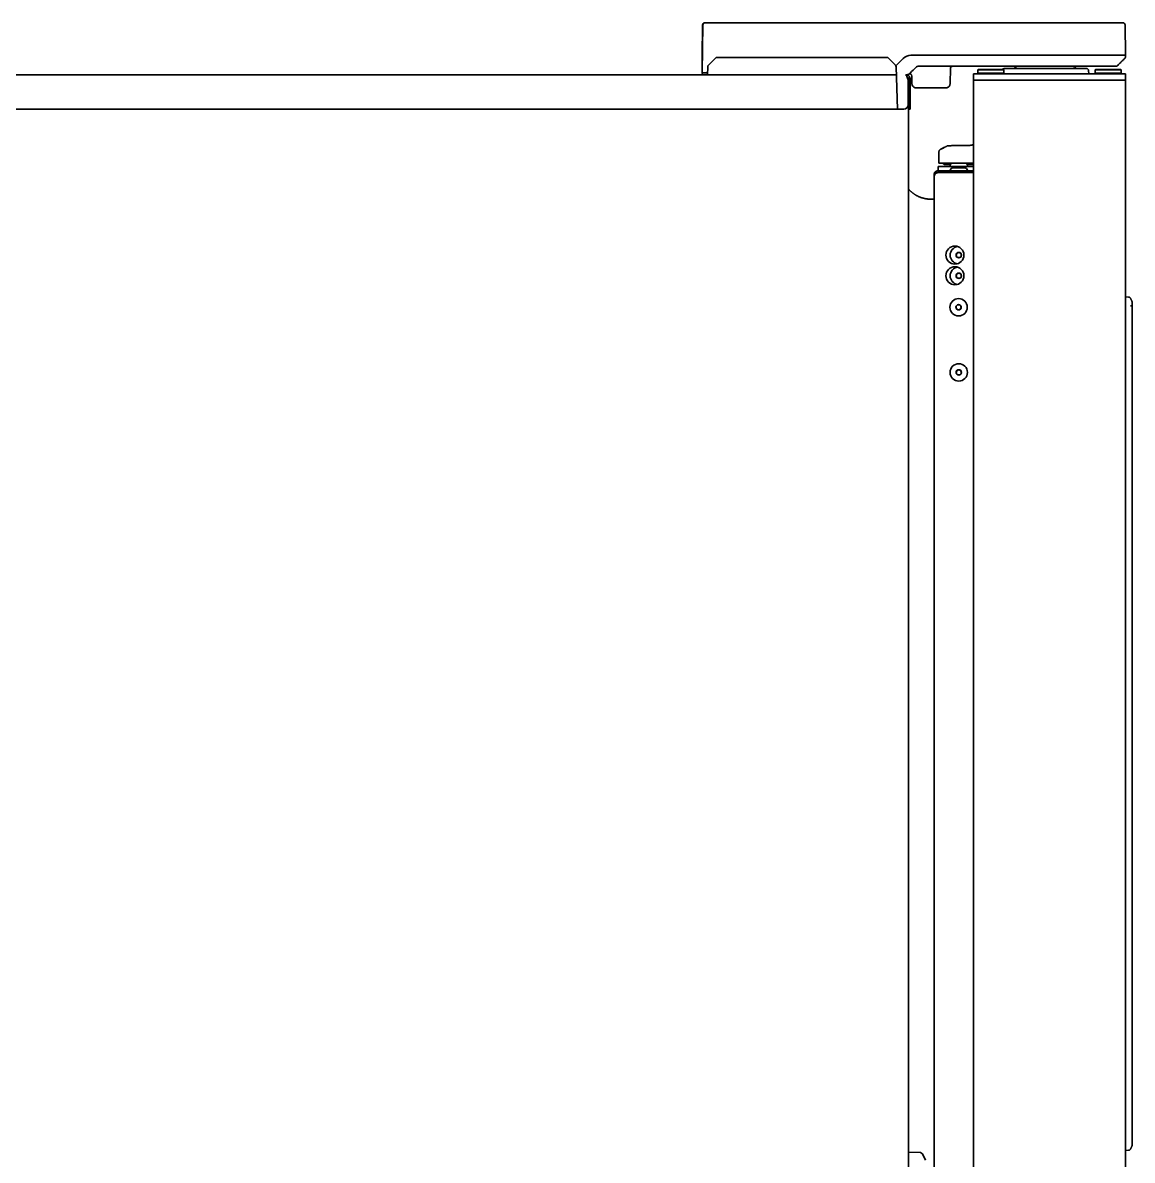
# Model space of a CAD drawing. Header units: inches. Extents: x 786 to 5593, y 691 to 5453.
# Drawn here: x 5016 to 5526, y 3429 to 3953 of the extents above; entities that cross this region are included whole.
import ezdxf

# ---------------------------------------------------------------- set-up
doc = ezdxf.new("R2010")
doc.units = ezdxf.units.IN
doc.layers.add('1', color=7, linetype='Continuous', true_color=0xffffff)

msp = doc.modelspace()

# ---------------------------------------------------------------- linework, layer by layer
at = {"layer": '1', "color": 7, "linetype": 'Continuous', "lineweight": 35}
for p, q in [((5328.52, 3951.67), (5328.26, 3936.77)), ((5328.64, 3951.67), (5328.26, 3929.66)), ((5329.62, 3952.66), (5329.54, 3952.66)), ((5335.26, 3952.66), (5329.64, 3952.66)), ((5412.29, 3952.66), (5335.26, 3952.66)), ((5420.92, 3952.66), (5415.85, 3952.66)), ((5516.26, 3952.66), (5424.43, 3952.66)), ((5522.02, 3952.66), (5516.26, 3952.66)), ((5523.26, 3937.66), (5523.01, 3951.67)), ((5328.26, 3935.46), (5328.26, 3930.97)), ((5331.18, 3933.08), (5334.47, 3936.36)), ((5336.76, 3936.66), (5335.17, 3936.66)), ((5411.76, 3936.66), (5336.76, 3936.66)), ((5413.35, 3936.66), (5411.76, 3936.66)), ((5414.05, 3936.36), (5417.34, 3933.08)), ((5417.52, 3932.82), (5420.9, 3936.19)), ((5424.43, 3937.66), (5516.26, 3937.66)), ((5516.26, 3937.66), (5523.26, 3937.66)), ((5523.25, 3936.94), (5523.26, 3937.66)), ((5417.76, 3928.66), (4586.31, 3928.66)), ((5328.26, 3929.66), (5328.26, 3929.39)), ((5328.26, 3929.66), (5330.79, 3929.66)), ((5330.89, 3932.41), (5330.76, 3928.66)), ((5418.31, 3912.86), (5417.63, 3932.41)), ((5422.01, 3928.66), (5422.03, 3928.65)), ((5422.26, 3928.66), (5422.01, 3928.66)), ((5428.09, 3932.66), (5428.97, 3932.66)), ((5428.97, 3932.66), (5516.26, 3932.66)), ((5442.62, 3931.67), (5442.5, 3924.62)), ((5455.26, 3929.16), (5453.26, 3929.16)), ((5453.26, 3929.16), (5453.26, 3926.16)), ((5455.26, 3930.91), (5455.51, 3931.16)), ((5455.26, 3930.91), (5467.26, 3930.91)), ((5455.26, 3929.41), (5455.26, 3930.91)), ((5455.51, 3929.16), (5455.26, 3929.41)), ((5455.26, 3929.41), (5461.26, 3929.41)), ((5455.26, 3929.16), (5521.26, 3929.16)), ((5467.01, 3931.16), (5455.51, 3931.16)), ((5461.26, 3929.41), (5467.26, 3929.41)), ((5467.01, 3931.16), (5467.26, 3930.91)), ((5467.26, 3929.41), (5467.01, 3929.16)), ((5467.26, 3930.91), (5467.26, 3929.41)), ((5467.31, 3931.63), (5486.26, 3931.63)), ((5486.26, 3931.63), (5505.21, 3931.63)), ((5506.21, 3930.66), (5506.26, 3929.16)), ((5509.26, 3930.91), (5509.51, 3931.16)), ((5509.26, 3930.91), (5521.26, 3930.91)), ((5509.26, 3929.41), (5509.26, 3930.91)), ((5509.26, 3929.41), (5515.26, 3929.41)), ((5509.51, 3929.16), (5509.26, 3929.41)), ((5521.01, 3931.16), (5509.51, 3931.16)), ((5515.26, 3929.41), (5521.26, 3929.41)), ((5521.01, 3931.16), (5521.26, 3930.91)), ((5521.26, 3929.41), (5521.01, 3929.16)), ((5521.26, 3930.91), (5521.26, 3929.41)), ((5523.26, 3929.16), (5521.26, 3929.16)), ((5523.26, 3926.16), (5523.26, 3929.16)), ((5422.92, 3926.86), (5422.97, 3926.74)), ((5423.16, 3925.9), (5423.16, 3914.86)), ((5423.26, 3926.74), (5423.26, 3926.86)), ((5423.26, 3926.74), (5423.26, 3925.9)), ((5423.26, 3925.9), (5423.26, 3914.86)), ((5424.06, 3926.74), (5424.06, 3926.86)), ((5424.06, 3925.9), (5424.06, 3926.74)), ((5424.06, 3925.9), (5424.06, 3914.86)), ((5424.84, 3928.11), (5424.9, 3924.62)), ((5442.5, 3924.62), (5442.45, 3924.62)), ((5453.26, 3926.16), (5455.26, 3926.16)), ((5453.26, 3926.16), (5455.26, 3926.16)), ((5453.26, 2811.65), (5453.26, 3926.16)), ((5455.26, 3926.16), (5521.26, 3926.16)), ((5455.26, 3926.16), (5521.26, 3926.16)), ((5521.26, 3926.16), (5523.26, 3926.16)), ((5521.26, 3926.16), (5523.26, 3926.16)), ((5523.26, 2811.65), (5523.26, 3926.16)), ((5426.9, 3922.66), (5439.4, 3922.66)), ((5439.4, 3922.66), (5440.49, 3922.66)), ((4588.88, 3912.86), (5421.16, 3912.86)), ((5423.26, 3914.86), (5423.26, 3912.88)), ((5423.26, 2767.25), (5423.26, 3912.86)), ((5423.26, 3912.86), (5424.06, 3912.86)), ((5424.06, 3912.86), (5424.06, 3914.86)), ((5437.34, 3893.35), (5437.34, 3887.96)), ((5451.54, 3896.2), (5443.29, 3896.06)), ((5438.97, 3886.46), (5436.97, 3886.46)), ((5436.97, 3886.46), (5436.97, 3884.46)), ((5437.34, 3887.96), (5443.24, 3887.96)), ((5453.26, 3886.46), (5438.97, 3886.46)), ((5442.65, 3887.46), (5439.84, 3887.46)), ((5442.47, 3887.06), (5442.47, 3887.46)), ((5442.47, 3886.86), (5442.47, 3887.06)), ((5442.47, 3886.46), (5442.47, 3886.86)), ((5453.26, 3887.96), (5443.24, 3887.96)), ((5453.09, 3887.46), (5450.29, 3887.46)), ((5450.47, 3887.46), (5450.47, 3887.06)), ((5450.47, 3887.06), (5450.47, 3886.86)), ((5450.47, 3886.86), (5450.47, 3886.46)), ((5435.06, 3882.57), (5435.09, 3882)), ((5435.06, 3881.66), (5435.06, 3221.73)), ((5438.9, 3883.66), (5437.04, 3883.66)), ((5453.26, 3884.46), (5437.49, 3884.46)), ((5439.15, 3883.66), (5438.9, 3883.66)), ((5453.26, 3883.66), (5439.15, 3883.66)), ((5449.17, 3885.86), (5443.77, 3885.86)), ((5524.67, 3826.33), (5523.26, 3826.41)), ((5526.26, 3606.24), (5526.26, 3822.3)), ((5526.26, 3444.79), (5526.26, 3606.24)), ((5526.32, 3491.03), (5526.26, 3491.03)), ((5526.32, 3482.45), (5526.26, 3482.45)), ((5526.32, 3482.43), (5526.26, 3482.43)), ((5526.32, 3466.55), (5526.26, 3466.55)), ((5526.26, 3437.47), (5526.26, 3444.79)), ((5526.26, 3442.33), (5526.32, 3442.33)), ((5526.32, 3437.94), (5526.26, 3437.94)), ((5423.26, 3432.67), (5428.84, 3432.38)), ((5429.68, 3431.82), (5431.15, 3428.88)), ((5523.26, 3433.41), (5524.67, 3433.48))]:
    msp.add_line(p, q, dxfattribs=at)
for centre, radius in [((5444.69, 3845.65), 4.15), ((5446.47, 3845.65), 1.25), ((5446.47, 3845.65), 1.15), ((5444.69, 3836.15), 4.15), ((5446.47, 3836.15), 1.25), ((5446.47, 3836.15), 1.15), ((5446.38, 3821.64), 4), ((5446.38, 3821.64), 1.25), ((5446.38, 3821.64), 1.15), ((5446.47, 3791.65), 4), ((5446.47, 3791.65), 1.25), ((5446.47, 3791.65), 1.15)]:
    msp.add_circle(centre, radius, dxfattribs=at)
for centre, radius, start, end in [((5329.52, 3951.66), 1, 90, 179), ((5329.64, 3951.66), 1, 90, 179), ((5522.02, 3951.66), 1, 1, 90), ((5335.17, 3935.66), 1, 90, 135), ((5413.35, 3935.66), 1, 45, 90), ((5329.01, 3929.41), 0.75, 181, 270), ((5331.89, 3932.37), 1, 135, 178), ((5416.63, 3932.37), 1, 2, 45), ((5423.84, 3928.1), 1, 1, 117.0987), ((5428.09, 3930.66), 2, 90, 135), ((5443.62, 3931.66), 1, 90, 179), ((5467.31, 3930.63), 1, 90, 148.0305), ((5471.29, 3930.66), 2, 29.0308, 90), ((5501.23, 3930.66), 2, 90, 150.9692), ((5505.21, 3930.63), 1, 2, 90), ((5421.16, 3925.9), 2, 0, 25), ((5421.16, 3914.86), 2, 270, 0), ((5451.44, 3902.2), 6, 271, 287.6821), ((5438.98, 3887.46), 0.5, 30, 90), ((5439.84, 3887.96), 0.5, 210, 270), ((5442.87, 3887.06), 0.4, 149.6988, 180), ((5442.87, 3886.86), 0.4, 180, 270), ((5446.67, 3884.84), 4.8, 139.458, 149.6988), ((5446.27, 3884.84), 4.8, 30.3012, 40.542), ((5450.07, 3886.86), 0.4, 270, 0), ((5450.07, 3887.06), 0.4, 0, 30.3012), ((5453.09, 3887.96), 0.5, 270, 289.2694), ((5442.67, 3884.66), 0.2, 174.7841, 270), ((5443.77, 3884.56), 1.3, 90, 174.7841), ((5449.17, 3884.56), 1.3, 5.2159, 90), ((5450.27, 3884.66), 0.2, 270, 5.2159), ((5446.47, 3845.65), 4, 97.74, 262.2544), ((5446.47, 3836.15), 4, 97.74, 262.2544), ((5428.79, 3431.38), 1, 26.5651, 87)]:
    msp.add_arc(centre, radius, start, end, dxfattribs=at)
at = {"layer": '1', "color": 7, "linetype": 'Continuous', "lineweight": 35, "extrusion": (0, 0, -1)}
for centre, major_axis, ratio, start_param, end_param in [((5329.62, 3951.66), (0, 1), 0.998849, 4.729842, 6.283185), ((5437.04, 3881.66), (0, 2), 0.990268, 4.712389, 6.283185), ((5524.62, 3825.33), (0.052, 0.999), 0.99998, 0, 1.065736)]:
    msp.add_ellipse(centre, major_axis=major_axis, ratio=ratio, start_param=start_param, end_param=end_param, dxfattribs=at)
at = {"layer": '1', "color": 7, "linetype": 'Continuous', "lineweight": 35}
for points, knots in [([(5415.85, 3952.66), (5415.55, 3952.66), (5415.26, 3952.66), (5414.66, 3952.66), (5414.37, 3952.66), (5413.48, 3952.66), (5412.88, 3952.66), (5412.29, 3952.66)], [0, 0, 0, 0, 0.25, 0.25, 0.5, 0.5, 1, 1, 1, 1]), ([(5424.43, 3952.66), (5423.85, 3952.66), (5423.26, 3952.66), (5422.38, 3952.66), (5422.09, 3952.66), (5421.5, 3952.66), (5421.21, 3952.66), (5420.92, 3952.66)], [0, 0, 0, 0, 0.5, 0.5, 0.75, 0.75, 1, 1, 1, 1]), ([(5328.26, 3936.77), (5328.26, 3936.77), (5328.26, 3936.65), (5328.26, 3936.18), (5328.26, 3935.84), (5328.26, 3935.46)], [0, 0, 0, 0, 0.5, 0.5, 1, 1, 1, 1]), ([(5523.25, 3936.94), (5523.25, 3936.89), (5523.24, 3936.85), (5523.22, 3936.75), (5523.21, 3936.71), (5523.17, 3936.62), (5523.15, 3936.58), (5523.09, 3936.5), (5523.06, 3936.46), (5523.03, 3936.42)], [0, 0, 0, 0, 0.25, 0.25, 0.5, 0.5, 0.75, 0.75, 1, 1, 1, 1]), ([(5422.02, 3928.66), (5422.12, 3928.66), (5422.21, 3928.66), (5422.41, 3928.68), (5422.6, 3928.71), (5422.79, 3928.76), (5422.91, 3928.79), (5422.93, 3928.8), (5422.98, 3928.82), (5423, 3928.82), (5423.07, 3928.85), (5423.12, 3928.87), (5423.26, 3928.92), (5423.43, 3929.01), (5423.6, 3929.11), (5423.72, 3929.19), (5423.78, 3929.23), (5423.84, 3929.27), (5423.88, 3929.3), (5423.9, 3929.32), (5424, 3929.4), (5424.07, 3929.47), (5424.14, 3929.54)], [0, 0, 0, 0, 0.125, 0.125, 0.25, 0.375, 0.375, 0.40625, 0.40625, 0.4375, 0.4375, 0.5, 0.5, 0.625, 0.75, 0.75, 0.8125, 0.84375, 0.84375, 0.875, 0.875, 1, 1, 1, 1]), ([(5422.03, 3928.65), (5422.07, 3928.64), (5422.11, 3928.62), (5422.18, 3928.56), (5422.22, 3928.52), (5422.29, 3928.42), (5422.33, 3928.37), (5422.4, 3928.23), (5422.44, 3928.16), (5422.51, 3927.99), (5422.55, 3927.9), (5422.62, 3927.71), (5422.66, 3927.61), (5422.73, 3927.41), (5422.77, 3927.3), (5422.84, 3927.08), (5422.88, 3926.97), (5422.92, 3926.86)], [0, 0, 0, 0, 0.125, 0.125, 0.25, 0.25, 0.375, 0.375, 0.5, 0.5, 0.625, 0.625, 0.75, 0.75, 0.875, 0.875, 1, 1, 1, 1]), ([(5422.41, 3928.65), (5422.41, 3928.65), (5422.4, 3928.65), (5422.39, 3928.65), (5422.38, 3928.65), (5422.37, 3928.65), (5422.36, 3928.65), (5422.35, 3928.65), (5422.34, 3928.65), (5422.33, 3928.66), (5422.31, 3928.66), (5422.3, 3928.66), (5422.29, 3928.66), (5422.28, 3928.66), (5422.27, 3928.66), (5422.26, 3928.66), (5422.26, 3928.66)], [0, 0, 0, 0, 0.070356, 0.140723, 0.211142, 0.28165, 0.352287, 0.42309, 0.494098, 0.565348, 0.636878, 0.708725, 0.780925, 0.853514, 0.926527, 1, 1, 1, 1]), ([(5424.06, 3926.86), (5424.06, 3926.97), (5424.05, 3927.08), (5424.01, 3927.3), (5423.98, 3927.41), (5423.9, 3927.61), (5423.85, 3927.71), (5423.73, 3927.9), (5423.66, 3927.99), (5423.51, 3928.16), (5423.43, 3928.23), (5423.25, 3928.37), (5423.15, 3928.42), (5422.95, 3928.52), (5422.85, 3928.56), (5422.63, 3928.62), (5422.52, 3928.64), (5422.41, 3928.65)], [0, 0, 0, 0, 0.125, 0.125, 0.25, 0.25, 0.375, 0.375, 0.5, 0.5, 0.625, 0.625, 0.75, 0.75, 0.875, 0.875, 1, 1, 1, 1]), ([(5516.26, 3932.66), (5516.3, 3932.66), (5516.34, 3932.66), (5516.43, 3932.66), (5516.47, 3932.66), (5516.59, 3932.66), (5516.68, 3932.66), (5516.8, 3932.66), (5516.84, 3932.66), (5516.92, 3932.66), (5516.96, 3932.66), (5517.08, 3932.66), (5517.16, 3932.66), (5517.31, 3932.66), (5517.39, 3932.66), (5517.5, 3932.66), (5517.54, 3932.66), (5517.61, 3932.66), (5517.64, 3932.66), (5517.75, 3932.66), (5517.82, 3932.66), (5517.95, 3932.66), (5518.01, 3932.66), (5518.13, 3932.66), (5518.18, 3932.66), (5518.27, 3932.66), (5518.29, 3932.66), (5518.34, 3932.66), (5518.37, 3932.66), (5518.44, 3932.66), (5518.48, 3932.66), (5518.54, 3932.66), (5518.56, 3932.66), (5518.6, 3932.66), (5518.62, 3932.66), (5518.65, 3932.66), (5518.66, 3932.66), (5518.69, 3932.66), (5518.71, 3932.66), (5518.73, 3932.66), (5518.75, 3932.66), (5518.77, 3932.66), (5518.78, 3932.66), (5518.79, 3932.66), (5518.8, 3932.66), (5518.82, 3932.66), (5518.82, 3932.66), (5518.83, 3932.66), (5518.84, 3932.66), (5518.84, 3932.66), (5518.84, 3932.66), (5518.84, 3932.66), (5518.84, 3932.66), (5518.84, 3932.66), (5518.84, 3932.66), (5518.84, 3932.66)], [0, 0, 0, 0, 0.03125, 0.03125, 0.0625, 0.0625, 0.125, 0.125, 0.15625, 0.15625, 0.1875, 0.1875, 0.25, 0.25, 0.3125, 0.3125, 0.34375, 0.34375, 0.375, 0.375, 0.4375, 0.4375, 0.5, 0.5, 0.5625, 0.5625, 0.59375, 0.59375, 0.625, 0.625, 0.6875, 0.6875, 0.71875, 0.71875, 0.75, 0.75, 0.78125, 0.78125, 0.8125, 0.8125, 0.84375, 0.84375, 0.875, 0.875, 0.90625, 0.90625, 0.9375, 0.9375, 0.96875, 0.96875, 0.984375, 0.984375, 0.992187, 0.992187, 1, 1, 1, 1]), ([(5518.84, 3932.66), (5518.91, 3932.66), (5518.98, 3932.66), (5519.1, 3932.69), (5519.17, 3932.71), (5519.29, 3932.76), (5519.35, 3932.79), (5519.45, 3932.86), (5519.51, 3932.9), (5519.55, 3932.95)], [0, 0, 0, 0, 0.25, 0.25, 0.5, 0.5, 0.75, 0.75, 1, 1, 1, 1]), ([(5518.85, 3932.66), (5518.91, 3932.66), (5518.98, 3932.66), (5519.1, 3932.69), (5519.17, 3932.71), (5519.29, 3932.76), (5519.35, 3932.79), (5519.46, 3932.86), (5519.51, 3932.9), (5519.55, 3932.95)], [0, 0, 0, 0, 0.25, 0.25, 0.5, 0.5, 0.75, 0.75, 1, 1, 1, 1]), ([(5423.26, 3926.86), (5423.26, 3926.98), (5423.24, 3927.1), (5423.15, 3927.34), (5423.08, 3927.44), (5422.91, 3927.62), (5422.81, 3927.7), (5422.66, 3927.77), (5422.63, 3927.79), (5422.59, 3927.8)], [0, 0, 0, 0, 0.302566, 0.302566, 0.605132, 0.605132, 0.907698, 0.907698, 1, 1, 1, 1]), ([(5426.9, 3922.66), (5426.77, 3922.66), (5426.64, 3922.67), (5426.39, 3922.72), (5426.26, 3922.76), (5425.9, 3922.9), (5425.68, 3923.05), (5425.31, 3923.41), (5425.16, 3923.63), (5425.01, 3923.99), (5424.97, 3924.11), (5424.92, 3924.36), (5424.9, 3924.49), (5424.9, 3924.62)], [0, 0, 0, 0, 0.125, 0.125, 0.25, 0.25, 0.5, 0.5, 0.75, 0.75, 0.875, 0.875, 1, 1, 1, 1]), ([(5442.45, 3924.62), (5442.45, 3924.61), (5442.45, 3924.6), (5442.44, 3924.58), (5442.44, 3924.56), (5442.44, 3924.53), (5442.44, 3924.51), (5442.44, 3924.49), (5442.44, 3924.47), (5442.44, 3924.45), (5442.43, 3924.42), (5442.43, 3924.4), (5442.43, 3924.38), (5442.42, 3924.36), (5442.42, 3924.33), (5442.42, 3924.31), (5442.41, 3924.29), (5442.41, 3924.27), (5442.4, 3924.25), (5442.4, 3924.22), (5442.39, 3924.2), (5442.39, 3924.18), (5442.38, 3924.16), (5442.38, 3924.13), (5442.37, 3924.11), (5442.37, 3924.09), (5442.36, 3924.07), (5442.35, 3924.05), (5442.35, 3924.02), (5442.34, 3924), (5442.33, 3923.98), (5442.32, 3923.96), (5442.31, 3923.94), (5442.31, 3923.91), (5442.3, 3923.89), (5442.29, 3923.87), (5442.28, 3923.85), (5442.27, 3923.83), (5442.26, 3923.81), (5442.25, 3923.78), (5442.24, 3923.76), (5442.23, 3923.74), (5442.22, 3923.72), (5442.21, 3923.7), (5442.2, 3923.68), (5442.18, 3923.66), (5442.17, 3923.64), (5442.16, 3923.62), (5442.15, 3923.59), (5442.14, 3923.57), (5442.12, 3923.55), (5442.11, 3923.53), (5442.1, 3923.51), (5442.08, 3923.49), (5442.07, 3923.47), (5442.05, 3923.45), (5442.04, 3923.43), (5442.02, 3923.41), (5442.01, 3923.4), (5441.99, 3923.38), (5441.98, 3923.36), (5441.96, 3923.34), (5441.95, 3923.32), (5441.93, 3923.3), (5441.91, 3923.28), (5441.9, 3923.26), (5441.88, 3923.25), (5441.86, 3923.23), (5441.85, 3923.22), (5441.84, 3923.21), (5441.82, 3923.19), (5441.81, 3923.18), (5441.8, 3923.17), (5441.78, 3923.15), (5441.77, 3923.14), (5441.75, 3923.13), (5441.74, 3923.11), (5441.72, 3923.1), (5441.7, 3923.09), (5441.69, 3923.07), (5441.67, 3923.06), (5441.65, 3923.05), (5441.63, 3923.03), (5441.61, 3923.02), (5441.59, 3923), (5441.57, 3922.99), (5441.55, 3922.98), (5441.53, 3922.96), (5441.51, 3922.95), (5441.49, 3922.93), (5441.46, 3922.92), (5441.44, 3922.91), (5441.42, 3922.89), (5441.39, 3922.88), (5441.37, 3922.87), (5441.34, 3922.85), (5441.31, 3922.84), (5441.29, 3922.83), (5441.26, 3922.82), (5441.23, 3922.8), (5441.2, 3922.79), (5441.17, 3922.78), (5441.14, 3922.77), (5441.11, 3922.76), (5441.08, 3922.75), (5441.05, 3922.74), (5441.01, 3922.73), (5440.98, 3922.72), (5440.95, 3922.71), (5440.91, 3922.7), (5440.88, 3922.69), (5440.84, 3922.69), (5440.8, 3922.68), (5440.77, 3922.68), (5440.73, 3922.67), (5440.69, 3922.67), (5440.65, 3922.66), (5440.61, 3922.66), (5440.57, 3922.66), (5440.53, 3922.66), (5440.51, 3922.66), (5440.49, 3922.66)], [0, 0, 0, 0, 0.007054, 0.014124, 0.021211, 0.028313, 0.035432, 0.042566, 0.049717, 0.056884, 0.064068, 0.071267, 0.078483, 0.085714, 0.092962, 0.100226, 0.107506, 0.114803, 0.122115, 0.129444, 0.136789, 0.144149, 0.151527, 0.15892, 0.166329, 0.173755, 0.181197, 0.188655, 0.196129, 0.203619, 0.211125, 0.218648, 0.226186, 0.233741, 0.241312, 0.248899, 0.256503, 0.264122, 0.271758, 0.27941, 0.287078, 0.294762, 0.302462, 0.310179, 0.317912, 0.32566, 0.333425, 0.341207, 0.349004, 0.356817, 0.364647, 0.372493, 0.380355, 0.388233, 0.396128, 0.404038, 0.411965, 0.419908, 0.427867, 0.435842, 0.443833, 0.451841, 0.459865, 0.467904, 0.47596, 0.484033, 0.492121, 0.500226, 0.505738, 0.511401, 0.517214, 0.523178, 0.529293, 0.535559, 0.541975, 0.548542, 0.55526, 0.562128, 0.569147, 0.576316, 0.583636, 0.591107, 0.598729, 0.606501, 0.614424, 0.622498, 0.630722, 0.639097, 0.647623, 0.656299, 0.665126, 0.674104, 0.683232, 0.692511, 0.701941, 0.711521, 0.721252, 0.731134, 0.741166, 0.751349, 0.761683, 0.772168, 0.782803, 0.793588, 0.804525, 0.815612, 0.82685, 0.838238, 0.849777, 0.861467, 0.873308, 0.885299, 0.897441, 0.909733, 0.922177, 0.93477, 0.947515, 0.96041, 0.973456, 0.986653, 1, 1, 1, 1]), ([(5437.88, 3894.24), (5437.8, 3894.19), (5437.73, 3894.14), (5437.6, 3894.02), (5437.54, 3893.95), (5437.44, 3893.79), (5437.41, 3893.71), (5437.36, 3893.53), (5437.34, 3893.44), (5437.34, 3893.35)], [0, 0, 0, 0, 0.25, 0.25, 0.5, 0.5, 0.75, 0.75, 1, 1, 1, 1]), ([(5438.02, 3894.32), (5438.03, 3894.33), (5438.05, 3894.34), (5438.08, 3894.36), (5438.09, 3894.37), (5438.12, 3894.38), (5438.13, 3894.39), (5438.2, 3894.43), (5438.26, 3894.47), (5438.41, 3894.56), (5438.48, 3894.6), (5438.66, 3894.7), (5438.75, 3894.75), (5438.87, 3894.82), (5438.9, 3894.84), (5438.95, 3894.86), (5439.03, 3894.9), (5439.11, 3894.95), (5439.28, 3895.03), (5439.39, 3895.09), (5439.64, 3895.2), (5439.76, 3895.26), (5439.96, 3895.34), (5440.03, 3895.37), (5440.13, 3895.41), (5440.16, 3895.42), (5440.18, 3895.43)], [0, 0, 0, 0, 0.048402, 0.048402, 0.081418, 0.081418, 0.114435, 0.114435, 0.2465, 0.2465, 0.378566, 0.378566, 0.510631, 0.510631, 0.543648, 0.543648, 0.576664, 0.642697, 0.642697, 0.774762, 0.774762, 0.906828, 0.906828, 0.972861, 0.972861, 1, 1, 1, 1]), ([(5441.81, 3896.03), (5441.66, 3896.03), (5441.51, 3896.01), (5441.21, 3895.94), (5441.06, 3895.88), (5440.93, 3895.81)], [0, 0, 0, 0, 0.5, 0.5, 1, 1, 1, 1]), ([(5443.29, 3896.06), (5443.27, 3896.06), (5443.25, 3896.06), (5443.2, 3896.06), (5443.17, 3896.06), (5443.1, 3896.06), (5443.05, 3896.06), (5442.96, 3896.05), (5442.91, 3896.05), (5442.82, 3896.05), (5442.77, 3896.05), (5442.68, 3896.05), (5442.64, 3896.05), (5442.55, 3896.05), (5442.51, 3896.05), (5442.43, 3896.05), (5442.39, 3896.04), (5442.33, 3896.04), (5442.31, 3896.04), (5442.28, 3896.04), (5442.26, 3896.04), (5442.21, 3896.04), (5442.18, 3896.04), (5442.12, 3896.04), (5442.09, 3896.04), (5442.05, 3896.04), (5442.04, 3896.04), (5442.01, 3896.04), (5442, 3896.04), (5441.96, 3896.04), (5441.94, 3896.04), (5441.89, 3896.04), (5441.86, 3896.04), (5441.84, 3896.03), (5441.83, 3896.03), (5441.83, 3896.03), (5441.83, 3896.03), (5441.82, 3896.03), (5441.82, 3896.03), (5441.82, 3896.03), (5441.82, 3896.03), (5441.81, 3896.03), (5441.81, 3896.03), (5441.81, 3896.03)], [0, 0, 0, 0, 0.031368, 0.031368, 0.062736, 0.062736, 0.125471, 0.125471, 0.188207, 0.188207, 0.250942, 0.250942, 0.313678, 0.313678, 0.376413, 0.376413, 0.439149, 0.439149, 0.470516, 0.470516, 0.501884, 0.501884, 0.56462, 0.56462, 0.627355, 0.627355, 0.658723, 0.658723, 0.690091, 0.690091, 0.752826, 0.752826, 0.878297, 0.878297, 0.909665, 0.909665, 0.925349, 0.925349, 0.941033, 0.941033, 0.9724, 0.9724, 1, 1, 1, 1]), ([(5436.86, 3884.46), (5436.74, 3884.46), (5436.62, 3884.44), (5436.44, 3884.41), (5436.39, 3884.39), (5436.3, 3884.37), (5436.27, 3884.36), (5436.22, 3884.34), (5436.19, 3884.33), (5436.05, 3884.27), (5435.95, 3884.21), (5435.83, 3884.13), (5435.81, 3884.11), (5435.76, 3884.08), (5435.74, 3884.06), (5435.67, 3884.01), (5435.63, 3883.97), (5435.51, 3883.85), (5435.43, 3883.76), (5435.36, 3883.64), (5435.34, 3883.62), (5435.31, 3883.57), (5435.27, 3883.5), (5435.23, 3883.43), (5435.19, 3883.33), (5435.17, 3883.28), (5435.15, 3883.2), (5435.14, 3883.17), (5435.12, 3883.12), (5435.12, 3883.1), (5435.09, 3882.97), (5435.07, 3882.87), (5435.07, 3882.77)], [0, 0, 0, 0, 0.125, 0.125, 0.1875, 0.1875, 0.21875, 0.21875, 0.25, 0.25, 0.375, 0.375, 0.40625, 0.40625, 0.4375, 0.4375, 0.5, 0.5, 0.625, 0.625, 0.65625, 0.65625, 0.6875, 0.75, 0.75, 0.8125, 0.8125, 0.84375, 0.84375, 0.875, 0.875, 1, 1, 1, 1]), ([(5436.43, 3883.56), (5436.43, 3883.56), (5436.44, 3883.56), (5436.47, 3883.58), (5436.5, 3883.59), (5436.55, 3883.61), (5436.57, 3883.61), (5436.61, 3883.62), (5436.62, 3883.63), (5436.71, 3883.65), (5436.79, 3883.66), (5436.86, 3883.66)], [0, 0, 0, 0, 0.019788, 0.019788, 0.264841, 0.264841, 0.387368, 0.387368, 0.509894, 0.509894, 1, 1, 1, 1]), ([(5436.86, 3884.46), (5436.96, 3884.46), (5437.06, 3884.46), (5437.27, 3884.46), (5437.38, 3884.46), (5437.49, 3884.46)], [0, 0, 0, 0, 0.462959, 0.462959, 1, 1, 1, 1]), ([(5524.67, 3826.33), (5524.76, 3826.33), (5524.85, 3826.31), (5525.02, 3826.26), (5525.1, 3826.22), (5525.25, 3826.12), (5525.31, 3826.06), (5525.43, 3825.93), (5525.48, 3825.85), (5525.52, 3825.77)], [0, 0, 0, 0, 0.25, 0.25, 0.5, 0.5, 0.75, 0.75, 1, 1, 1, 1]), ([(5526.26, 3824.02), (5526.26, 3824.09), (5526.25, 3824.17), (5526.22, 3824.32), (5526.19, 3824.39), (5526.16, 3824.46)], [0, 0, 0, 0, 0.5, 0.5, 1, 1, 1, 1]), ([(5526.26, 3822.3), (5526.26, 3822.35), (5526.26, 3822.41), (5526.26, 3822.49), (5526.26, 3822.52), (5526.26, 3822.58), (5526.26, 3822.6), (5526.26, 3822.69), (5526.26, 3822.74), (5526.26, 3822.85), (5526.26, 3822.9), (5526.26, 3823), (5526.26, 3823.05), (5526.26, 3823.12), (5526.26, 3823.15), (5526.26, 3823.2), (5526.26, 3823.22), (5526.26, 3823.29), (5526.26, 3823.38), (5526.26, 3823.46), (5526.26, 3823.54), (5526.26, 3823.58), (5526.26, 3823.65), (5526.26, 3823.72), (5526.26, 3823.77), (5526.26, 3823.83), (5526.26, 3823.85), (5526.26, 3823.89), (5526.26, 3823.9), (5526.26, 3823.92), (5526.26, 3823.93), (5526.26, 3823.95), (5526.26, 3823.97), (5526.26, 3823.99), (5526.26, 3824), (5526.26, 3824.01), (5526.26, 3824.02), (5526.26, 3824.02)], [0, 0, 0, 0, 0.0625, 0.0625, 0.09375, 0.09375, 0.125, 0.125, 0.1875, 0.1875, 0.25, 0.25, 0.3125, 0.3125, 0.34375, 0.34375, 0.375, 0.375, 0.4375, 0.5, 0.5, 0.5625, 0.5625, 0.625, 0.6875, 0.6875, 0.75, 0.75, 0.78125, 0.78125, 0.8125, 0.8125, 0.875, 0.875, 0.9375, 0.9375, 1, 1, 1, 1]), ([(5526.26, 3822.3), (5526.26, 3822.3), (5526.25, 3822.3), (5526.22, 3822.3), (5526.19, 3822.31), (5526.16, 3822.31)], [0, 0, 0, 0, 0.5, 0.5, 1, 1, 1, 1]), ([(5526.26, 3435.79), (5526.26, 3435.79), (5526.26, 3435.8), (5526.26, 3435.81), (5526.26, 3435.81), (5526.26, 3435.83), (5526.26, 3435.83), (5526.26, 3435.84), (5526.26, 3435.85), (5526.26, 3435.87), (5526.26, 3435.89), (5526.26, 3435.93), (5526.26, 3435.95), (5526.26, 3435.99), (5526.26, 3436.02), (5526.26, 3436.1), (5526.26, 3436.16), (5526.26, 3436.27), (5526.26, 3436.31), (5526.26, 3436.37), (5526.26, 3436.39), (5526.26, 3436.43), (5526.26, 3436.45), (5526.26, 3436.56), (5526.26, 3436.66), (5526.26, 3436.81), (5526.26, 3436.86), (5526.26, 3436.97), (5526.26, 3437.03), (5526.26, 3437.15), (5526.26, 3437.21), (5526.26, 3437.33), (5526.26, 3437.4), (5526.26, 3437.47)], [0, 0, 0, 0, 0.0625, 0.0625, 0.125, 0.125, 0.15625, 0.15625, 0.1875, 0.1875, 0.25, 0.25, 0.3125, 0.3125, 0.375, 0.375, 0.5, 0.5, 0.5625, 0.5625, 0.59375, 0.59375, 0.625, 0.625, 0.75, 0.75, 0.8125, 0.8125, 0.875, 0.875, 0.9375, 0.9375, 1, 1, 1, 1]), ([(5525.52, 3434.04), (5525.48, 3433.96), (5525.43, 3433.89), (5525.31, 3433.75), (5525.25, 3433.69), (5525.1, 3433.6), (5525.02, 3433.56), (5524.85, 3433.5), (5524.76, 3433.49), (5524.67, 3433.48)], [0, 0, 0, 0, 0.25, 0.25, 0.5, 0.5, 0.75, 0.75, 1, 1, 1, 1]), ([(5526.26, 3435.79), (5526.26, 3435.72), (5526.25, 3435.64), (5526.22, 3435.5), (5526.19, 3435.42), (5526.16, 3435.36)], [0, 0, 0, 0, 0.5, 0.5, 1, 1, 1, 1])]:
    msp.add_open_spline(points, degree=3, knots=knots, dxfattribs=at)
for points, degree in [([(5420.9, 3936.19), (5421.83, 3937.12), (5423.11, 3937.66), (5424.43, 3937.66)], 3), ([(5519.55, 3932.95), (5523.03, 3936.42)], 1), ([(5328.26, 3930.97), (5328.26, 3930.19), (5328.26, 3929.66), (5328.26, 3929.66)], 3), ([(5423.4, 3928.99), (5423.39, 3928.99)], 1), ([(5424.14, 3929.54), (5424.41, 3929.81), (5424.69, 3930.08), (5426.67, 3932.07)], 3), ([(5423.26, 3926.86), (5424.06, 3926.86)], 1), ([(5440.93, 3895.81), (5437.88, 3894.24)], 1), ([(5435.07, 3882.77), (5435.06, 3882.7), (5435.06, 3882.63), (5435.06, 3882.57)], 3), ([(5525.52, 3825.77), (5526.16, 3824.46)], 1), ([(5525.52, 3822.31), (5526.16, 3822.31)], 1), ([(5526.16, 3435.36), (5525.52, 3434.04)], 1)]:
    msp.add_open_spline(points, degree=degree, dxfattribs=at)
msp.add_rational_spline([(5435.07, 3871.48), (5431.74, 3871.13), (5428.47, 3871.83), (5425.64, 3873.52), (5423.48, 3875.88), (5423.44, 3875.93), (5423.39, 3875.97), (5423.34, 3876), (5423.28, 3876.03)], [0.499511206154, 0.482200084429, 0.483873659269, 0.504531930676, 0.544174898647, 0.535909248976, 0.531320882017, 0.530409797772, 0.53317599624], degree=4, knots=[0, 0, 0, 0, 0, 0.982252, 0.982252, 0.982252, 0.982252, 1, 1, 1, 1, 1], dxfattribs=at)

doc.saveas('drawing.dxf')
